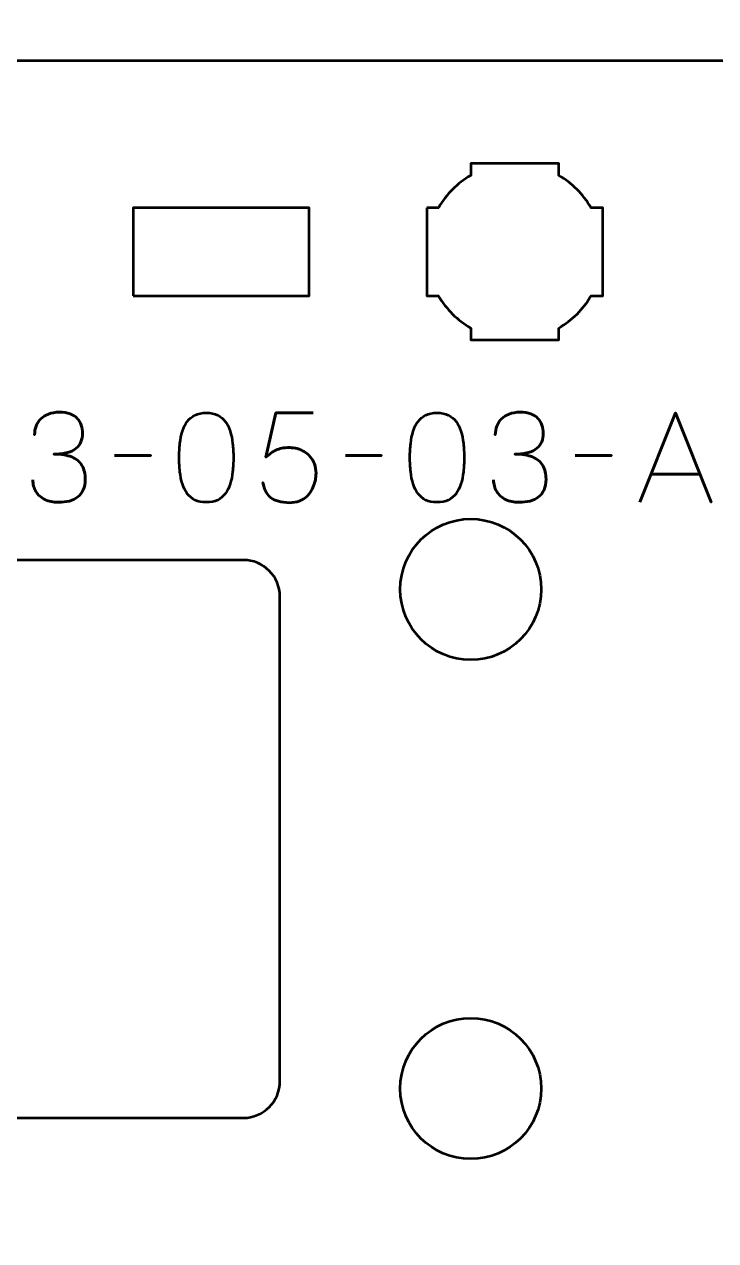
# Model space of a CAD drawing. Header units: centimetres. Extents: x -21 to 0, y -29.7 to 0.
# Drawn here: x -7.371 to -5.015, y -27.018 to -22.875 of the extents above; entities that cross this region are included whole.
import ezdxf

# ---------------------------------------------------------------- set-up
doc = ezdxf.new("R2010")
doc.units = ezdxf.units.CM
doc.header["$MEASUREMENT"] = 0
doc.layers.add('Layer 1', color=7, linetype='Continuous')

msp = doc.modelspace()

# ---------------------------------------------------------------- linework, layer by layer
at = {"layer": 'Layer 1', "lineweight": 53}
msp.add_lwpolyline([(-7, -23.79998), (-6.4, -23.79998), (-6.4, -23.49998), (-7, -23.49998), (-7, -23.79998)], close=True, dxfattribs=at)
for centre in [(-5.85004, -24.79998), (-5.85004, -26.49998)]:
    msp.add_ellipse(centre, major_axis=(0, 0.24), ratio=1, dxfattribs=at)
at = {"layer": 'Layer 1', "color": 1, "lineweight": 53}
msp.add_open_spline([(-21.00003, -29.19995), (-21.00003, -29.19995), (-21.00003, -4.69992), (-21.00003, -4.69992), (-21.00003, -4.69992), (-21.00003, -4.61709), (-20.93286, -4.54992), (-20.85003, -4.54992), (-20.85003, -4.54992), (-20.7672, -4.54992), (-20.70003, -4.48275), (-20.70003, -4.39992), (-20.70003, -4.39992), (-20.70003, -4.31709), (-20.7672, -4.24992), (-20.85003, -4.24992), (-20.85003, -4.24992), (-20.93286, -4.24992), (-21.00003, -4.18275), (-21.00003, -4.09992), (-21.00003, -4.09992), (-21.00003, -4.01709), (-20.93286, -3.94992), (-20.85003, -3.94992), (-20.85003, -3.94992), (-20.7672, -3.94992), (-20.70003, -3.88275), (-20.70003, -3.79992), (-20.70003, -3.79992), (-20.70003, -3.71709), (-20.7672, -3.64992), (-20.85003, -3.64992), (-20.85003, -3.64992), (-20.93286, -3.64992), (-21.00003, -3.58275), (-21.00003, -3.49992), (-21.00003, -3.49992), (-21.00003, -3.41709), (-20.93286, -3.34992), (-20.85003, -3.34992), (-20.85003, -3.34992), (-20.7672, -3.34992), (-20.70003, -3.28275), (-20.70003, -3.19992), (-20.70003, -3.19992), (-20.70003, -3.11709), (-20.7672, -3.04992), (-20.85003, -3.04992), (-20.85003, -3.04992), (-20.93286, -3.04992), (-21.00003, -2.98275), (-21.00003, -2.89992), (-21.00003, -2.89992), (-21.00003, -2.81709), (-20.93286, -2.74992), (-20.85003, -2.74992), (-20.85003, -2.74992), (-20.7672, -2.74992), (-20.70003, -2.68275), (-20.70003, -2.59992), (-20.70003, -2.59992), (-20.70003, -2.51709), (-20.7672, -2.44992), (-20.85003, -2.44992), (-20.85003, -2.44992), (-20.93286, -2.44992), (-21.00003, -2.38275), (-21.00003, -2.29992), (-21.00003, -2.29992), (-21.00003, -2.21709), (-20.93286, -2.14992), (-20.85003, -2.14992), (-20.85003, -2.14992), (-20.7672, -2.14992), (-20.70003, -2.08275), (-20.70003, -1.99992), (-20.70003, -1.99992), (-20.70003, -1.91709), (-20.7672, -1.84992), (-20.85003, -1.84992), (-20.85003, -1.84992), (-20.93286, -1.84992), (-21.00003, -1.78275), (-21.00003, -1.69992), (-21.00003, -1.69992), (-21.00003, -1.61709), (-20.93286, -1.54992), (-20.85003, -1.54992), (-20.85003, -1.54992), (-20.7672, -1.54992), (-20.70003, -1.48275), (-20.70003, -1.39992), (-20.70003, -1.39992), (-20.70003, -1.31709), (-20.7672, -1.24992), (-20.85003, -1.24992), (-20.85003, -1.24992), (-20.93286, -1.24992), (-21.00003, -1.18275), (-21.00003, -1.09992), (-21.00003, -1.09992), (-21.00003, -1.09992), (-21.00003, -0.49992), (-21.00003, -0.49992), (-21.00003, -0.49992), (-21.00003, -0.22295), (-20.77694, 0.00004), (-20.49994, 0.00004), (-20.49994, 0.00004), (-20.49994, 0.00004), (-0.50008, 0.00004), (-0.50008, 0.00004), (-0.50008, 0.00004), (-0.22294, 0.00004), (0.00002, -0.22295), (0.00002, -0.49992), (0.00002, -0.49992), (0.00002, -0.49992), (0.00002, -29.19995), (0.00002, -29.19995), (0.00002, -29.19995), (0.00002, -29.47695), (-0.22294, -29.70004), (-0.50008, -29.70004), (-0.50008, -29.70004), (-0.50008, -29.70004), (-20.49994, -29.70004), (-20.49994, -29.70004), (-20.49994, -29.70004), (-20.77694, -29.70004), (-21.00003, -29.47695), (-21.00003, -29.19995)], degree=3, knots=[0, 0, 0, 0, 0.030303, 0.030303, 0.030303, 0.030303, 0.0606061, 0.0606061, 0.0606061, 0.0606061, 0.0909091, 0.0909091, 0.0909091, 0.0909091, 0.1212121, 0.1212121, 0.1212121, 0.1212121, 0.1515152, 0.1515152, 0.1515152, 0.1515152, 0.1818182, 0.1818182, 0.1818182, 0.1818182, 0.2121212, 0.2121212, 0.2121212, 0.2121212, 0.2424242, 0.2424242, 0.2424242, 0.2424242, 0.2727273, 0.2727273, 0.2727273, 0.2727273, 0.3030303, 0.3030303, 0.3030303, 0.3030303, 0.3333333, 0.3333333, 0.3333333, 0.3333333, 0.3636364, 0.3636364, 0.3636364, 0.3636364, 0.3939394, 0.3939394, 0.3939394, 0.3939394, 0.4242424, 0.4242424, 0.4242424, 0.4242424, 0.4545455, 0.4545455, 0.4545455, 0.4545455, 0.4848485, 0.4848485, 0.4848485, 0.4848485, 0.5151515, 0.5151515, 0.5151515, 0.5151515, 0.5454545, 0.5454545, 0.5454545, 0.5454545, 0.5757576, 0.5757576, 0.5757576, 0.5757576, 0.6060606, 0.6060606, 0.6060606, 0.6060606, 0.6363636, 0.6363636, 0.6363636, 0.6363636, 0.6666667, 0.6666667, 0.6666667, 0.6666667, 0.6969697, 0.6969697, 0.6969697, 0.6969697, 0.7272727, 0.7272727, 0.7272727, 0.7272727, 0.7575758, 0.7575758, 0.7575758, 0.7575758, 0.7878788, 0.7878788, 0.7878788, 0.7878788, 0.8181818, 0.8181818, 0.8181818, 0.8181818, 0.8484848, 0.8484848, 0.8484848, 0.8484848, 0.8787879, 0.8787879, 0.8787879, 0.8787879, 0.9090909, 0.9090909, 0.9090909, 0.9090909, 0.9393939, 0.9393939, 0.9393939, 0.9393939, 0.969697, 0.969697, 0.969697, 0.969697, 1, 1, 1, 1], dxfattribs=at)
at = {"layer": 'Layer 1', "color": 3, "lineweight": 53}
msp.add_open_spline([(-10.35, -27.79998), (-10.35, -27.79998), (-10.35, -23.49998), (-10.35, -23.49998), (-10.35, -23.49998), (-10.35, -23.22389), (-10.12609, -22.99998), (-9.85, -22.99998), (-9.85, -22.99998), (-9.85, -22.99998), (-1.55, -22.99998), (-1.55, -22.99998), (-1.55, -22.99998), (-1.27391, -22.99998), (-1.05, -23.22389), (-1.05, -23.49998), (-1.05, -23.49998), (-1.05, -23.49998), (-1.05, -27.79998), (-1.05, -27.79998), (-1.05, -27.79998), (-1.05, -28.07607), (-1.27391, -28.29998), (-1.55, -28.29998), (-1.55, -28.29998), (-1.55, -28.29998), (-9.85, -28.29998), (-9.85, -28.29998), (-9.85, -28.29998), (-10.12609, -28.29998), (-10.35, -28.07607), (-10.35, -27.79998)], degree=3, knots=[0, 0, 0, 0, 0.125, 0.125, 0.125, 0.125, 0.25, 0.25, 0.25, 0.25, 0.375, 0.375, 0.375, 0.375, 0.5, 0.5, 0.5, 0.5, 0.625, 0.625, 0.625, 0.625, 0.75, 0.75, 0.75, 0.75, 0.875, 0.875, 0.875, 0.875, 1, 1, 1, 1], dxfattribs=at)
at = {"layer": 'Layer 1', "lineweight": 53}
for points, knots in [([(-6, -23.49998), (-6, -23.49998), (-5.95985, -23.49998), (-5.95985, -23.49998), (-5.95985, -23.49998), (-5.9335, -23.45445), (-5.89553, -23.41648), (-5.85, -23.39013), (-5.85, -23.39013), (-5.85, -23.39013), (-5.85, -23.34998), (-5.85, -23.34998), (-5.85, -23.34998), (-5.85, -23.34998), (-5.7, -23.34998), (-5.7, -23.34998), (-5.7, -23.34998), (-5.7, -23.34998), (-5.55, -23.34998), (-5.55, -23.34998), (-5.55, -23.34998), (-5.55, -23.34998), (-5.55, -23.39013), (-5.55, -23.39013), (-5.55, -23.39013), (-5.50447, -23.41648), (-5.4665, -23.45445), (-5.44015, -23.49998), (-5.44015, -23.49998), (-5.44015, -23.49998), (-5.4, -23.49998), (-5.4, -23.49998), (-5.4, -23.49998), (-5.4, -23.49998), (-5.4, -23.64998), (-5.4, -23.64998), (-5.4, -23.64998), (-5.4, -23.64998), (-5.4, -23.79998), (-5.4, -23.79998), (-5.4, -23.79998), (-5.4, -23.79998), (-5.44015, -23.79998), (-5.44015, -23.79998), (-5.44015, -23.79998), (-5.4665, -23.84551), (-5.50447, -23.88348), (-5.55, -23.90983), (-5.55, -23.90983), (-5.55, -23.90983), (-5.55, -23.94998), (-5.55, -23.94998), (-5.55, -23.94998), (-5.55, -23.94998), (-5.7, -23.94998), (-5.7, -23.94998), (-5.7, -23.94998), (-5.7, -23.94998), (-5.85, -23.94998), (-5.85, -23.94998), (-5.85, -23.94998), (-5.85, -23.94998), (-5.85, -23.90983), (-5.85, -23.90983), (-5.85, -23.90983), (-5.89553, -23.88348), (-5.9335, -23.84551), (-5.95985, -23.79998), (-5.95985, -23.79998), (-5.95985, -23.79998), (-6, -23.79998), (-6, -23.79998), (-6, -23.79998), (-6, -23.79998), (-6, -23.64998), (-6, -23.64998), (-6, -23.64998), (-6, -23.64998), (-6, -23.49998), (-6, -23.49998)], [0, 0, 0, 0, 0.05, 0.05, 0.05, 0.05, 0.1, 0.1, 0.1, 0.1, 0.15, 0.15, 0.15, 0.15, 0.2, 0.2, 0.2, 0.2, 0.25, 0.25, 0.25, 0.25, 0.3, 0.3, 0.3, 0.3, 0.35, 0.35, 0.35, 0.35, 0.4, 0.4, 0.4, 0.4, 0.45, 0.45, 0.45, 0.45, 0.5, 0.5, 0.5, 0.5, 0.55, 0.55, 0.55, 0.55, 0.6, 0.6, 0.6, 0.6, 0.65, 0.65, 0.65, 0.65, 0.7, 0.7, 0.7, 0.7, 0.75, 0.75, 0.75, 0.75, 0.8, 0.8, 0.8, 0.8, 0.85, 0.85, 0.85, 0.85, 0.9, 0.9, 0.9, 0.9, 0.95, 0.95, 0.95, 0.95, 1, 1, 1, 1]), ([(-9, -26.47498), (-9, -26.47498), (-9, -24.82498), (-9, -24.82498), (-9, -24.82498), (-9, -24.75596), (-8.94402, -24.69998), (-8.875, -24.69998), (-8.875, -24.69998), (-8.875, -24.69998), (-6.625, -24.69998), (-6.625, -24.69998), (-6.625, -24.69998), (-6.55598, -24.69998), (-6.5, -24.75596), (-6.5, -24.82498), (-6.5, -24.82498), (-6.5, -24.82498), (-6.5, -26.47498), (-6.5, -26.47498), (-6.5, -26.47498), (-6.5, -26.544), (-6.55598, -26.59998), (-6.625, -26.59998), (-6.625, -26.59998), (-6.625, -26.59998), (-8.875, -26.59998), (-8.875, -26.59998), (-8.875, -26.59998), (-8.94402, -26.59998), (-9, -26.544), (-9, -26.47498)], [0, 0, 0, 0, 0.125, 0.125, 0.125, 0.125, 0.25, 0.25, 0.25, 0.25, 0.375, 0.375, 0.375, 0.375, 0.5, 0.5, 0.5, 0.5, 0.625, 0.625, 0.625, 0.625, 0.75, 0.75, 0.75, 0.75, 0.875, 0.875, 0.875, 0.875, 1, 1, 1, 1])]:
    msp.add_open_spline(points, degree=3, knots=knots, dxfattribs=at)
at = {"layer": 'Layer 1', "color": 5, "lineweight": 53}
for points, knots in [([(-7.34193, -24.42682), (-7.34186, -24.44206), (-7.33833, -24.45532), (-7.33135, -24.46682), (-7.33135, -24.46682), (-7.32436, -24.47825), (-7.31441, -24.48721), (-7.30143, -24.49363), (-7.30143, -24.49363), (-7.28845, -24.50005), (-7.27286, -24.5033), (-7.25472, -24.50344), (-7.25472, -24.50344), (-7.24111, -24.50344), (-7.22876, -24.50203), (-7.21754, -24.49907), (-7.21754, -24.49907), (-7.20639, -24.4961), (-7.1968, -24.49152), (-7.18868, -24.48524), (-7.18868, -24.48524), (-7.18057, -24.47896), (-7.17436, -24.47084), (-7.16992, -24.46097), (-7.16992, -24.46097), (-7.16554, -24.45102), (-7.16336, -24.43909), (-7.16329, -24.42512), (-7.16329, -24.42512), (-7.16321, -24.4065), (-7.16702, -24.39076), (-7.17457, -24.37799), (-7.17457, -24.37799), (-7.18212, -24.36522), (-7.19384, -24.35563), (-7.20957, -24.34907), (-7.20957, -24.34907), (-7.2253, -24.3425), (-7.24548, -24.33919), (-7.26996, -24.33919), (-7.26996, -24.33919), (-7.25169, -24.33926), (-7.23638, -24.33757), (-7.22389, -24.33411), (-7.22389, -24.33411), (-7.21147, -24.33065), (-7.20153, -24.32578), (-7.19405, -24.31943), (-7.19405, -24.31943), (-7.18657, -24.31315), (-7.18114, -24.30567), (-7.17789, -24.29707), (-7.17789, -24.29707), (-7.17457, -24.28853), (-7.17295, -24.27915), (-7.17302, -24.26892), (-7.17302, -24.26892), (-7.17295, -24.25868), (-7.17436, -24.24923), (-7.17718, -24.24048), (-7.17718, -24.24048), (-7.17994, -24.23173), (-7.18445, -24.22404), (-7.19059, -24.21748), (-7.19059, -24.21748), (-7.19673, -24.21092), (-7.20484, -24.20577), (-7.21479, -24.2021), (-7.21479, -24.2021), (-7.22481, -24.19843), (-7.23702, -24.1966), (-7.25134, -24.19653), (-7.25134, -24.19653), (-7.26559, -24.1966), (-7.27808, -24.19871), (-7.28866, -24.20281), (-7.28866, -24.20281), (-7.29932, -24.2069), (-7.30806, -24.21247), (-7.31512, -24.2196), (-7.31512, -24.2196), (-7.3221, -24.22672), (-7.32733, -24.23484), (-7.33078, -24.24401), (-7.33078, -24.24401), (-7.33431, -24.25318), (-7.336, -24.26292), (-7.336, -24.27315), (-7.336, -24.27315), (-7.336, -24.26292), (-7.33431, -24.25318), (-7.33078, -24.24401), (-7.33078, -24.24401), (-7.32733, -24.23484), (-7.3221, -24.22672), (-7.31512, -24.2196), (-7.31512, -24.2196), (-7.30806, -24.21247), (-7.29932, -24.2069), (-7.28866, -24.20281), (-7.28866, -24.20281), (-7.27808, -24.19871), (-7.26559, -24.1966), (-7.25134, -24.19653), (-7.25134, -24.19653), (-7.23702, -24.1966), (-7.22481, -24.19843), (-7.21479, -24.2021), (-7.21479, -24.2021), (-7.20484, -24.20577), (-7.19673, -24.21092), (-7.19059, -24.21748), (-7.19059, -24.21748), (-7.18445, -24.22404), (-7.17994, -24.23173), (-7.17718, -24.24048), (-7.17718, -24.24048), (-7.17436, -24.24923), (-7.17295, -24.25868), (-7.17302, -24.26892), (-7.17302, -24.26892), (-7.17295, -24.27915), (-7.17457, -24.28853), (-7.17789, -24.29707), (-7.17789, -24.29707), (-7.18114, -24.30567), (-7.18657, -24.31315), (-7.19405, -24.31943), (-7.19405, -24.31943), (-7.20153, -24.32578), (-7.21147, -24.33065), (-7.22389, -24.33411), (-7.22389, -24.33411), (-7.23638, -24.33757), (-7.25169, -24.33926), (-7.26996, -24.33919), (-7.26996, -24.33919), (-7.24548, -24.33919), (-7.2253, -24.3425), (-7.20957, -24.34907), (-7.20957, -24.34907), (-7.19384, -24.35563), (-7.18212, -24.36522), (-7.17457, -24.37799), (-7.17457, -24.37799), (-7.16702, -24.39076), (-7.16321, -24.4065), (-7.16329, -24.42512), (-7.16329, -24.42512), (-7.16336, -24.43909), (-7.16554, -24.45102), (-7.16992, -24.46097), (-7.16992, -24.46097), (-7.17436, -24.47084), (-7.18057, -24.47896), (-7.18868, -24.48524), (-7.18868, -24.48524), (-7.1968, -24.49152), (-7.20639, -24.4961), (-7.21754, -24.49907), (-7.21754, -24.49907), (-7.22876, -24.50203), (-7.24111, -24.50344), (-7.25472, -24.50344), (-7.25472, -24.50344), (-7.27286, -24.5033), (-7.28845, -24.50005), (-7.30143, -24.49363), (-7.30143, -24.49363), (-7.31441, -24.48721), (-7.32436, -24.47825), (-7.33135, -24.46682), (-7.33135, -24.46682), (-7.33833, -24.45532), (-7.34186, -24.44206), (-7.34193, -24.42682)], [0, 0, 0, 0, 0.0227273, 0.0227273, 0.0227273, 0.0227273, 0.0454545, 0.0454545, 0.0454545, 0.0454545, 0.0681818, 0.0681818, 0.0681818, 0.0681818, 0.0909091, 0.0909091, 0.0909091, 0.0909091, 0.1136364, 0.1136364, 0.1136364, 0.1136364, 0.1363636, 0.1363636, 0.1363636, 0.1363636, 0.1590909, 0.1590909, 0.1590909, 0.1590909, 0.1818182, 0.1818182, 0.1818182, 0.1818182, 0.2045455, 0.2045455, 0.2045455, 0.2045455, 0.2272727, 0.2272727, 0.2272727, 0.2272727, 0.25, 0.25, 0.25, 0.25, 0.2727273, 0.2727273, 0.2727273, 0.2727273, 0.2954545, 0.2954545, 0.2954545, 0.2954545, 0.3181818, 0.3181818, 0.3181818, 0.3181818, 0.3409091, 0.3409091, 0.3409091, 0.3409091, 0.3636364, 0.3636364, 0.3636364, 0.3636364, 0.3863636, 0.3863636, 0.3863636, 0.3863636, 0.4090909, 0.4090909, 0.4090909, 0.4090909, 0.4318182, 0.4318182, 0.4318182, 0.4318182, 0.4545455, 0.4545455, 0.4545455, 0.4545455, 0.4772727, 0.4772727, 0.4772727, 0.4772727, 0.5, 0.5, 0.5, 0.5, 0.5227273, 0.5227273, 0.5227273, 0.5227273, 0.5454545, 0.5454545, 0.5454545, 0.5454545, 0.5681818, 0.5681818, 0.5681818, 0.5681818, 0.5909091, 0.5909091, 0.5909091, 0.5909091, 0.6136364, 0.6136364, 0.6136364, 0.6136364, 0.6363636, 0.6363636, 0.6363636, 0.6363636, 0.6590909, 0.6590909, 0.6590909, 0.6590909, 0.6818182, 0.6818182, 0.6818182, 0.6818182, 0.7045455, 0.7045455, 0.7045455, 0.7045455, 0.7272727, 0.7272727, 0.7272727, 0.7272727, 0.75, 0.75, 0.75, 0.75, 0.7727273, 0.7727273, 0.7727273, 0.7727273, 0.7954545, 0.7954545, 0.7954545, 0.7954545, 0.8181818, 0.8181818, 0.8181818, 0.8181818, 0.8409091, 0.8409091, 0.8409091, 0.8409091, 0.8636364, 0.8636364, 0.8636364, 0.8636364, 0.8863636, 0.8863636, 0.8863636, 0.8863636, 0.9090909, 0.9090909, 0.9090909, 0.9090909, 0.9318182, 0.9318182, 0.9318182, 0.9318182, 0.9545455, 0.9545455, 0.9545455, 0.9545455, 0.9772727, 0.9772727, 0.9772727, 0.9772727, 1, 1, 1, 1]), ([(-6.75096, -24.50344), (-6.73615, -24.50337), (-6.72338, -24.50076), (-6.71272, -24.49568), (-6.71272, -24.49568), (-6.70214, -24.4906), (-6.69332, -24.48333), (-6.68627, -24.47409), (-6.68627, -24.47409), (-6.67928, -24.46478), (-6.67378, -24.45377), (-6.66969, -24.44107), (-6.66969, -24.44107), (-6.66566, -24.42837), (-6.66277, -24.41447), (-6.66115, -24.39923), (-6.66115, -24.39923), (-6.65945, -24.38399), (-6.65861, -24.36797), (-6.65868, -24.35104), (-6.65868, -24.35104), (-6.65861, -24.33418), (-6.65945, -24.31816), (-6.66115, -24.30299), (-6.66115, -24.30299), (-6.66277, -24.28782), (-6.66566, -24.27385), (-6.66969, -24.26115), (-6.66969, -24.26115), (-6.67378, -24.24852), (-6.67928, -24.23752), (-6.68627, -24.22813), (-6.68627, -24.22813), (-6.69332, -24.21882), (-6.70214, -24.21155), (-6.71272, -24.20647), (-6.71272, -24.20647), (-6.72338, -24.20132), (-6.73615, -24.19871), (-6.75096, -24.19864), (-6.75096, -24.19864), (-6.76578, -24.19871), (-6.77855, -24.20132), (-6.78921, -24.20647), (-6.78921, -24.20647), (-6.79979, -24.21155), (-6.80861, -24.21882), (-6.81566, -24.22813), (-6.81566, -24.22813), (-6.82265, -24.23752), (-6.82815, -24.24852), (-6.83224, -24.26115), (-6.83224, -24.26115), (-6.83627, -24.27385), (-6.83916, -24.28782), (-6.84078, -24.30299), (-6.84078, -24.30299), (-6.84247, -24.31816), (-6.84332, -24.33418), (-6.84325, -24.35104), (-6.84325, -24.35104), (-6.84332, -24.36797), (-6.84247, -24.38399), (-6.84078, -24.39923), (-6.84078, -24.39923), (-6.83916, -24.41447), (-6.83627, -24.42837), (-6.83224, -24.44107), (-6.83224, -24.44107), (-6.82815, -24.45377), (-6.82265, -24.46478), (-6.81566, -24.47409), (-6.81566, -24.47409), (-6.80861, -24.48333), (-6.79979, -24.4906), (-6.78921, -24.49568), (-6.78921, -24.49568), (-6.77855, -24.50076), (-6.76578, -24.50337), (-6.75096, -24.50344)], [0, 0, 0, 0, 0.05, 0.05, 0.05, 0.05, 0.1, 0.1, 0.1, 0.1, 0.15, 0.15, 0.15, 0.15, 0.2, 0.2, 0.2, 0.2, 0.25, 0.25, 0.25, 0.25, 0.3, 0.3, 0.3, 0.3, 0.35, 0.35, 0.35, 0.35, 0.4, 0.4, 0.4, 0.4, 0.45, 0.45, 0.45, 0.45, 0.5, 0.5, 0.5, 0.5, 0.55, 0.55, 0.55, 0.55, 0.6, 0.6, 0.6, 0.6, 0.65, 0.65, 0.65, 0.65, 0.7, 0.7, 0.7, 0.7, 0.75, 0.75, 0.75, 0.75, 0.8, 0.8, 0.8, 0.8, 0.85, 0.85, 0.85, 0.85, 0.9, 0.9, 0.9, 0.9, 0.95, 0.95, 0.95, 0.95, 1, 1, 1, 1]), ([(-6.75096, -24.50344), (-6.73615, -24.50337), (-6.72338, -24.50076), (-6.71272, -24.49568), (-6.71272, -24.49568), (-6.70214, -24.4906), (-6.69332, -24.48333), (-6.68627, -24.47409), (-6.68627, -24.47409), (-6.67928, -24.46478), (-6.67378, -24.45377), (-6.66969, -24.44107), (-6.66969, -24.44107), (-6.66566, -24.42837), (-6.66277, -24.41447), (-6.66115, -24.39923), (-6.66115, -24.39923), (-6.65945, -24.38399), (-6.65861, -24.36797), (-6.65868, -24.35104), (-6.65868, -24.35104), (-6.65861, -24.33418), (-6.65945, -24.31816), (-6.66115, -24.30299), (-6.66115, -24.30299), (-6.66277, -24.28782), (-6.66566, -24.27385), (-6.66969, -24.26115), (-6.66969, -24.26115), (-6.67378, -24.24852), (-6.67928, -24.23752), (-6.68627, -24.22813), (-6.68627, -24.22813), (-6.69332, -24.21882), (-6.70214, -24.21155), (-6.71272, -24.20647), (-6.71272, -24.20647), (-6.72338, -24.20132), (-6.73615, -24.19871), (-6.75096, -24.19864), (-6.75096, -24.19864), (-6.76578, -24.19871), (-6.77855, -24.20132), (-6.78921, -24.20647), (-6.78921, -24.20647), (-6.79979, -24.21155), (-6.80861, -24.21882), (-6.81566, -24.22813), (-6.81566, -24.22813), (-6.82265, -24.23752), (-6.82815, -24.24852), (-6.83224, -24.26115), (-6.83224, -24.26115), (-6.83627, -24.27385), (-6.83916, -24.28782), (-6.84078, -24.30299), (-6.84078, -24.30299), (-6.84247, -24.31816), (-6.84332, -24.33418), (-6.84325, -24.35104), (-6.84325, -24.35104), (-6.84332, -24.36797), (-6.84247, -24.38399), (-6.84078, -24.39923), (-6.84078, -24.39923), (-6.83916, -24.41447), (-6.83627, -24.42837), (-6.83224, -24.44107), (-6.83224, -24.44107), (-6.82815, -24.45377), (-6.82265, -24.46478), (-6.81566, -24.47409), (-6.81566, -24.47409), (-6.80861, -24.48333), (-6.79979, -24.4906), (-6.78921, -24.49568), (-6.78921, -24.49568), (-6.77855, -24.50076), (-6.76578, -24.50337), (-6.75096, -24.50344)], [0, 0, 0, 0, 0.05, 0.05, 0.05, 0.05, 0.1, 0.1, 0.1, 0.1, 0.15, 0.15, 0.15, 0.15, 0.2, 0.2, 0.2, 0.2, 0.25, 0.25, 0.25, 0.25, 0.3, 0.3, 0.3, 0.3, 0.35, 0.35, 0.35, 0.35, 0.4, 0.4, 0.4, 0.4, 0.45, 0.45, 0.45, 0.45, 0.5, 0.5, 0.5, 0.5, 0.55, 0.55, 0.55, 0.55, 0.6, 0.6, 0.6, 0.6, 0.65, 0.65, 0.65, 0.65, 0.7, 0.7, 0.7, 0.7, 0.75, 0.75, 0.75, 0.75, 0.8, 0.8, 0.8, 0.8, 0.85, 0.85, 0.85, 0.85, 0.9, 0.9, 0.9, 0.9, 0.95, 0.95, 0.95, 0.95, 1, 1, 1, 1]), ([(-6.3869, -24.19822), (-6.3869, -24.19822), (-6.5139, -24.19822), (-6.5139, -24.19822), (-6.5139, -24.19822), (-6.5139, -24.19822), (-6.54777, -24.34977), (-6.54777, -24.34977), (-6.54777, -24.34977), (-6.54184, -24.34469), (-6.5362, -24.34011), (-6.53076, -24.33608), (-6.53076, -24.33608), (-6.5254, -24.33206), (-6.51976, -24.32868), (-6.51376, -24.32585), (-6.51376, -24.32585), (-6.50783, -24.32303), (-6.50106, -24.32091), (-6.49344, -24.31943), (-6.49344, -24.31943), (-6.48589, -24.31795), (-6.47686, -24.31717), (-6.46649, -24.31717), (-6.46649, -24.31717), (-6.45802, -24.31717), (-6.44955, -24.3183), (-6.44109, -24.32063), (-6.44109, -24.32063), (-6.43262, -24.32289), (-6.42458, -24.32635), (-6.41696, -24.33093), (-6.41696, -24.33093), (-6.40927, -24.33559), (-6.40249, -24.34138), (-6.39657, -24.34836), (-6.39657, -24.34836), (-6.39057, -24.35535), (-6.38584, -24.36353), (-6.38246, -24.37291), (-6.38246, -24.37291), (-6.379, -24.3823), (-6.37724, -24.39295), (-6.37717, -24.4048), (-6.37717, -24.4048), (-6.37709, -24.40918), (-6.37759, -24.41468), (-6.37858, -24.42117), (-6.37858, -24.42117), (-6.37949, -24.42766), (-6.38119, -24.43472), (-6.38359, -24.4422), (-6.38359, -24.4422), (-6.38598, -24.44968), (-6.38937, -24.45709), (-6.39367, -24.46442), (-6.39367, -24.46442), (-6.39798, -24.47176), (-6.40348, -24.47846), (-6.41011, -24.48453), (-6.41011, -24.48453), (-6.41675, -24.4906), (-6.42479, -24.49547), (-6.43417, -24.49914), (-6.43417, -24.49914), (-6.44363, -24.50273), (-6.45471, -24.50464), (-6.46733, -24.50471), (-6.46733, -24.50471), (-6.48243, -24.50464), (-6.49513, -24.50302), (-6.50543, -24.49998), (-6.50543, -24.49998), (-6.51574, -24.49688), (-6.52413, -24.49286), (-6.53062, -24.48778), (-6.53062, -24.48778), (-6.53718, -24.4827), (-6.54226, -24.47712), (-6.54593, -24.47106), (-6.54593, -24.47106), (-6.5496, -24.46499), (-6.55235, -24.45892), (-6.55419, -24.45285), (-6.55419, -24.45285), (-6.55602, -24.44678), (-6.55743, -24.44121), (-6.55835, -24.43613), (-6.55835, -24.43613), (-6.55743, -24.44121), (-6.55602, -24.44678), (-6.55419, -24.45285), (-6.55419, -24.45285), (-6.55235, -24.45892), (-6.5496, -24.46499), (-6.54593, -24.47106), (-6.54593, -24.47106), (-6.54226, -24.47712), (-6.53718, -24.4827), (-6.53062, -24.48778), (-6.53062, -24.48778), (-6.52413, -24.49286), (-6.51574, -24.49688), (-6.50543, -24.49998), (-6.50543, -24.49998), (-6.49513, -24.50302), (-6.48243, -24.50464), (-6.46733, -24.50471), (-6.46733, -24.50471), (-6.45471, -24.50464), (-6.44363, -24.50273), (-6.43417, -24.49914), (-6.43417, -24.49914), (-6.42479, -24.49547), (-6.41675, -24.4906), (-6.41011, -24.48453), (-6.41011, -24.48453), (-6.40348, -24.47846), (-6.39798, -24.47176), (-6.39367, -24.46442), (-6.39367, -24.46442), (-6.38937, -24.45709), (-6.38598, -24.44968), (-6.38359, -24.4422), (-6.38359, -24.4422), (-6.38119, -24.43472), (-6.37949, -24.42766), (-6.37858, -24.42117), (-6.37858, -24.42117), (-6.37759, -24.41468), (-6.37709, -24.40918), (-6.37717, -24.4048), (-6.37717, -24.4048), (-6.37724, -24.39295), (-6.379, -24.3823), (-6.38246, -24.37291), (-6.38246, -24.37291), (-6.38584, -24.36353), (-6.39057, -24.35535), (-6.39657, -24.34836), (-6.39657, -24.34836), (-6.40249, -24.34138), (-6.40927, -24.33559), (-6.41696, -24.33093), (-6.41696, -24.33093), (-6.42458, -24.32635), (-6.43262, -24.32289), (-6.44109, -24.32063), (-6.44109, -24.32063), (-6.44955, -24.3183), (-6.45802, -24.31717), (-6.46649, -24.31717), (-6.46649, -24.31717), (-6.47686, -24.31717), (-6.48589, -24.31795), (-6.49344, -24.31943), (-6.49344, -24.31943), (-6.50106, -24.32091), (-6.50783, -24.32303), (-6.51376, -24.32585), (-6.51376, -24.32585), (-6.51976, -24.32868), (-6.5254, -24.33206), (-6.53076, -24.33608), (-6.53076, -24.33608), (-6.5362, -24.34011), (-6.54184, -24.34469), (-6.54777, -24.34977), (-6.54777, -24.34977), (-6.54777, -24.34977), (-6.5139, -24.19822), (-6.5139, -24.19822), (-6.5139, -24.19822), (-6.5139, -24.19822), (-6.3869, -24.19822), (-6.3869, -24.19822)], [0, 0, 0, 0, 0.0227273, 0.0227273, 0.0227273, 0.0227273, 0.0454545, 0.0454545, 0.0454545, 0.0454545, 0.0681818, 0.0681818, 0.0681818, 0.0681818, 0.0909091, 0.0909091, 0.0909091, 0.0909091, 0.1136364, 0.1136364, 0.1136364, 0.1136364, 0.1363636, 0.1363636, 0.1363636, 0.1363636, 0.1590909, 0.1590909, 0.1590909, 0.1590909, 0.1818182, 0.1818182, 0.1818182, 0.1818182, 0.2045455, 0.2045455, 0.2045455, 0.2045455, 0.2272727, 0.2272727, 0.2272727, 0.2272727, 0.25, 0.25, 0.25, 0.25, 0.2727273, 0.2727273, 0.2727273, 0.2727273, 0.2954545, 0.2954545, 0.2954545, 0.2954545, 0.3181818, 0.3181818, 0.3181818, 0.3181818, 0.3409091, 0.3409091, 0.3409091, 0.3409091, 0.3636364, 0.3636364, 0.3636364, 0.3636364, 0.3863636, 0.3863636, 0.3863636, 0.3863636, 0.4090909, 0.4090909, 0.4090909, 0.4090909, 0.4318182, 0.4318182, 0.4318182, 0.4318182, 0.4545455, 0.4545455, 0.4545455, 0.4545455, 0.4772727, 0.4772727, 0.4772727, 0.4772727, 0.5, 0.5, 0.5, 0.5, 0.5227273, 0.5227273, 0.5227273, 0.5227273, 0.5454545, 0.5454545, 0.5454545, 0.5454545, 0.5681818, 0.5681818, 0.5681818, 0.5681818, 0.5909091, 0.5909091, 0.5909091, 0.5909091, 0.6136364, 0.6136364, 0.6136364, 0.6136364, 0.6363636, 0.6363636, 0.6363636, 0.6363636, 0.6590909, 0.6590909, 0.6590909, 0.6590909, 0.6818182, 0.6818182, 0.6818182, 0.6818182, 0.7045455, 0.7045455, 0.7045455, 0.7045455, 0.7272727, 0.7272727, 0.7272727, 0.7272727, 0.75, 0.75, 0.75, 0.75, 0.7727273, 0.7727273, 0.7727273, 0.7727273, 0.7954545, 0.7954545, 0.7954545, 0.7954545, 0.8181818, 0.8181818, 0.8181818, 0.8181818, 0.8409091, 0.8409091, 0.8409091, 0.8409091, 0.8636364, 0.8636364, 0.8636364, 0.8636364, 0.8863636, 0.8863636, 0.8863636, 0.8863636, 0.9090909, 0.9090909, 0.9090909, 0.9090909, 0.9318182, 0.9318182, 0.9318182, 0.9318182, 0.9545455, 0.9545455, 0.9545455, 0.9545455, 0.9772727, 0.9772727, 0.9772727, 0.9772727, 1, 1, 1, 1]), ([(-5.96484, -24.50344), (-5.95003, -24.50337), (-5.93726, -24.50076), (-5.9266, -24.49568), (-5.9266, -24.49568), (-5.91602, -24.4906), (-5.9072, -24.48333), (-5.90015, -24.47409), (-5.90015, -24.47409), (-5.89316, -24.46478), (-5.88766, -24.45377), (-5.88357, -24.44107), (-5.88357, -24.44107), (-5.87954, -24.42837), (-5.87665, -24.41447), (-5.87503, -24.39923), (-5.87503, -24.39923), (-5.87333, -24.38399), (-5.87249, -24.36797), (-5.87256, -24.35104), (-5.87256, -24.35104), (-5.87249, -24.33418), (-5.87333, -24.31816), (-5.87503, -24.30299), (-5.87503, -24.30299), (-5.87665, -24.28782), (-5.87954, -24.27385), (-5.88357, -24.26115), (-5.88357, -24.26115), (-5.88766, -24.24852), (-5.89316, -24.23752), (-5.90015, -24.22813), (-5.90015, -24.22813), (-5.9072, -24.21882), (-5.91602, -24.21155), (-5.9266, -24.20647), (-5.9266, -24.20647), (-5.93726, -24.20132), (-5.95003, -24.19871), (-5.96484, -24.19864), (-5.96484, -24.19864), (-5.97966, -24.19871), (-5.99243, -24.20132), (-6.00309, -24.20647), (-6.00309, -24.20647), (-6.01367, -24.21155), (-6.02249, -24.21882), (-6.02954, -24.22813), (-6.02954, -24.22813), (-6.03653, -24.23752), (-6.04203, -24.24852), (-6.04612, -24.26115), (-6.04612, -24.26115), (-6.05015, -24.27385), (-6.05304, -24.28782), (-6.05466, -24.30299), (-6.05466, -24.30299), (-6.05635, -24.31816), (-6.0572, -24.33418), (-6.05713, -24.35104), (-6.05713, -24.35104), (-6.0572, -24.36797), (-6.05635, -24.38399), (-6.05466, -24.39923), (-6.05466, -24.39923), (-6.05304, -24.41447), (-6.05015, -24.42837), (-6.04612, -24.44107), (-6.04612, -24.44107), (-6.04203, -24.45377), (-6.03653, -24.46478), (-6.02954, -24.47409), (-6.02954, -24.47409), (-6.02249, -24.48333), (-6.01367, -24.4906), (-6.00309, -24.49568), (-6.00309, -24.49568), (-5.99243, -24.50076), (-5.97966, -24.50337), (-5.96484, -24.50344)], [0, 0, 0, 0, 0.05, 0.05, 0.05, 0.05, 0.1, 0.1, 0.1, 0.1, 0.15, 0.15, 0.15, 0.15, 0.2, 0.2, 0.2, 0.2, 0.25, 0.25, 0.25, 0.25, 0.3, 0.3, 0.3, 0.3, 0.35, 0.35, 0.35, 0.35, 0.4, 0.4, 0.4, 0.4, 0.45, 0.45, 0.45, 0.45, 0.5, 0.5, 0.5, 0.5, 0.55, 0.55, 0.55, 0.55, 0.6, 0.6, 0.6, 0.6, 0.65, 0.65, 0.65, 0.65, 0.7, 0.7, 0.7, 0.7, 0.75, 0.75, 0.75, 0.75, 0.8, 0.8, 0.8, 0.8, 0.85, 0.85, 0.85, 0.85, 0.9, 0.9, 0.9, 0.9, 0.95, 0.95, 0.95, 0.95, 1, 1, 1, 1]), ([(-5.96484, -24.50344), (-5.95003, -24.50337), (-5.93726, -24.50076), (-5.9266, -24.49568), (-5.9266, -24.49568), (-5.91602, -24.4906), (-5.9072, -24.48333), (-5.90015, -24.47409), (-5.90015, -24.47409), (-5.89316, -24.46478), (-5.88766, -24.45377), (-5.88357, -24.44107), (-5.88357, -24.44107), (-5.87954, -24.42837), (-5.87665, -24.41447), (-5.87503, -24.39923), (-5.87503, -24.39923), (-5.87333, -24.38399), (-5.87249, -24.36797), (-5.87256, -24.35104), (-5.87256, -24.35104), (-5.87249, -24.33418), (-5.87333, -24.31816), (-5.87503, -24.30299), (-5.87503, -24.30299), (-5.87665, -24.28782), (-5.87954, -24.27385), (-5.88357, -24.26115), (-5.88357, -24.26115), (-5.88766, -24.24852), (-5.89316, -24.23752), (-5.90015, -24.22813), (-5.90015, -24.22813), (-5.9072, -24.21882), (-5.91602, -24.21155), (-5.9266, -24.20647), (-5.9266, -24.20647), (-5.93726, -24.20132), (-5.95003, -24.19871), (-5.96484, -24.19864), (-5.96484, -24.19864), (-5.97966, -24.19871), (-5.99243, -24.20132), (-6.00309, -24.20647), (-6.00309, -24.20647), (-6.01367, -24.21155), (-6.02249, -24.21882), (-6.02954, -24.22813), (-6.02954, -24.22813), (-6.03653, -24.23752), (-6.04203, -24.24852), (-6.04612, -24.26115), (-6.04612, -24.26115), (-6.05015, -24.27385), (-6.05304, -24.28782), (-6.05466, -24.30299), (-6.05466, -24.30299), (-6.05635, -24.31816), (-6.0572, -24.33418), (-6.05713, -24.35104), (-6.05713, -24.35104), (-6.0572, -24.36797), (-6.05635, -24.38399), (-6.05466, -24.39923), (-6.05466, -24.39923), (-6.05304, -24.41447), (-6.05015, -24.42837), (-6.04612, -24.44107), (-6.04612, -24.44107), (-6.04203, -24.45377), (-6.03653, -24.46478), (-6.02954, -24.47409), (-6.02954, -24.47409), (-6.02249, -24.48333), (-6.01367, -24.4906), (-6.00309, -24.49568), (-6.00309, -24.49568), (-5.99243, -24.50076), (-5.97966, -24.50337), (-5.96484, -24.50344)], [0, 0, 0, 0, 0.05, 0.05, 0.05, 0.05, 0.1, 0.1, 0.1, 0.1, 0.15, 0.15, 0.15, 0.15, 0.2, 0.2, 0.2, 0.2, 0.25, 0.25, 0.25, 0.25, 0.3, 0.3, 0.3, 0.3, 0.35, 0.35, 0.35, 0.35, 0.4, 0.4, 0.4, 0.4, 0.45, 0.45, 0.45, 0.45, 0.5, 0.5, 0.5, 0.5, 0.55, 0.55, 0.55, 0.55, 0.6, 0.6, 0.6, 0.6, 0.65, 0.65, 0.65, 0.65, 0.7, 0.7, 0.7, 0.7, 0.75, 0.75, 0.75, 0.75, 0.8, 0.8, 0.8, 0.8, 0.85, 0.85, 0.85, 0.85, 0.9, 0.9, 0.9, 0.9, 0.95, 0.95, 0.95, 0.95, 1, 1, 1, 1]), ([(-5.77223, -24.42682), (-5.77216, -24.44206), (-5.76863, -24.45532), (-5.76165, -24.46682), (-5.76165, -24.46682), (-5.75466, -24.47825), (-5.74471, -24.48721), (-5.73173, -24.49363), (-5.73173, -24.49363), (-5.71875, -24.50005), (-5.70316, -24.5033), (-5.68502, -24.50344), (-5.68502, -24.50344), (-5.67141, -24.50344), (-5.65906, -24.50203), (-5.64784, -24.49907), (-5.64784, -24.49907), (-5.63669, -24.4961), (-5.6271, -24.49152), (-5.61898, -24.48524), (-5.61898, -24.48524), (-5.61087, -24.47896), (-5.60466, -24.47084), (-5.60022, -24.46097), (-5.60022, -24.46097), (-5.59584, -24.45102), (-5.59366, -24.43909), (-5.59359, -24.42512), (-5.59359, -24.42512), (-5.59351, -24.4065), (-5.59732, -24.39076), (-5.60487, -24.37799), (-5.60487, -24.37799), (-5.61242, -24.36522), (-5.62414, -24.35563), (-5.63987, -24.34907), (-5.63987, -24.34907), (-5.6556, -24.3425), (-5.67578, -24.33919), (-5.70026, -24.33919), (-5.70026, -24.33919), (-5.68199, -24.33926), (-5.66668, -24.33757), (-5.65419, -24.33411), (-5.65419, -24.33411), (-5.64177, -24.33065), (-5.63183, -24.32578), (-5.62435, -24.31943), (-5.62435, -24.31943), (-5.61687, -24.31315), (-5.61144, -24.30567), (-5.60819, -24.29707), (-5.60819, -24.29707), (-5.60487, -24.28853), (-5.60325, -24.27915), (-5.60332, -24.26892), (-5.60332, -24.26892), (-5.60325, -24.25868), (-5.60466, -24.24923), (-5.60748, -24.24048), (-5.60748, -24.24048), (-5.61024, -24.23173), (-5.61475, -24.22404), (-5.62089, -24.21748), (-5.62089, -24.21748), (-5.62703, -24.21092), (-5.63514, -24.20577), (-5.64509, -24.2021), (-5.64509, -24.2021), (-5.65511, -24.19843), (-5.66732, -24.1966), (-5.68164, -24.19653), (-5.68164, -24.19653), (-5.69589, -24.1966), (-5.70838, -24.19871), (-5.71896, -24.20281), (-5.71896, -24.20281), (-5.72962, -24.2069), (-5.73836, -24.21247), (-5.74542, -24.2196), (-5.74542, -24.2196), (-5.7524, -24.22672), (-5.75763, -24.23484), (-5.76108, -24.24401), (-5.76108, -24.24401), (-5.76461, -24.25318), (-5.7663, -24.26292), (-5.7663, -24.27315), (-5.7663, -24.27315), (-5.7663, -24.26292), (-5.76461, -24.25318), (-5.76108, -24.24401), (-5.76108, -24.24401), (-5.75763, -24.23484), (-5.7524, -24.22672), (-5.74542, -24.2196), (-5.74542, -24.2196), (-5.73836, -24.21247), (-5.72962, -24.2069), (-5.71896, -24.20281), (-5.71896, -24.20281), (-5.70838, -24.19871), (-5.69589, -24.1966), (-5.68164, -24.19653), (-5.68164, -24.19653), (-5.66732, -24.1966), (-5.65511, -24.19843), (-5.64509, -24.2021), (-5.64509, -24.2021), (-5.63514, -24.20577), (-5.62703, -24.21092), (-5.62089, -24.21748), (-5.62089, -24.21748), (-5.61475, -24.22404), (-5.61024, -24.23173), (-5.60748, -24.24048), (-5.60748, -24.24048), (-5.60466, -24.24923), (-5.60325, -24.25868), (-5.60332, -24.26892), (-5.60332, -24.26892), (-5.60325, -24.27915), (-5.60487, -24.28853), (-5.60819, -24.29707), (-5.60819, -24.29707), (-5.61144, -24.30567), (-5.61687, -24.31315), (-5.62435, -24.31943), (-5.62435, -24.31943), (-5.63183, -24.32578), (-5.64177, -24.33065), (-5.65419, -24.33411), (-5.65419, -24.33411), (-5.66668, -24.33757), (-5.68199, -24.33926), (-5.70026, -24.33919), (-5.70026, -24.33919), (-5.67578, -24.33919), (-5.6556, -24.3425), (-5.63987, -24.34907), (-5.63987, -24.34907), (-5.62414, -24.35563), (-5.61242, -24.36522), (-5.60487, -24.37799), (-5.60487, -24.37799), (-5.59732, -24.39076), (-5.59351, -24.4065), (-5.59359, -24.42512), (-5.59359, -24.42512), (-5.59366, -24.43909), (-5.59584, -24.45102), (-5.60022, -24.46097), (-5.60022, -24.46097), (-5.60466, -24.47084), (-5.61087, -24.47896), (-5.61898, -24.48524), (-5.61898, -24.48524), (-5.6271, -24.49152), (-5.63669, -24.4961), (-5.64784, -24.49907), (-5.64784, -24.49907), (-5.65906, -24.50203), (-5.67141, -24.50344), (-5.68502, -24.50344), (-5.68502, -24.50344), (-5.70316, -24.5033), (-5.71875, -24.50005), (-5.73173, -24.49363), (-5.73173, -24.49363), (-5.74471, -24.48721), (-5.75466, -24.47825), (-5.76165, -24.46682), (-5.76165, -24.46682), (-5.76863, -24.45532), (-5.77216, -24.44206), (-5.77223, -24.42682)], [0, 0, 0, 0, 0.0227273, 0.0227273, 0.0227273, 0.0227273, 0.0454545, 0.0454545, 0.0454545, 0.0454545, 0.0681818, 0.0681818, 0.0681818, 0.0681818, 0.0909091, 0.0909091, 0.0909091, 0.0909091, 0.1136364, 0.1136364, 0.1136364, 0.1136364, 0.1363636, 0.1363636, 0.1363636, 0.1363636, 0.1590909, 0.1590909, 0.1590909, 0.1590909, 0.1818182, 0.1818182, 0.1818182, 0.1818182, 0.2045455, 0.2045455, 0.2045455, 0.2045455, 0.2272727, 0.2272727, 0.2272727, 0.2272727, 0.25, 0.25, 0.25, 0.25, 0.2727273, 0.2727273, 0.2727273, 0.2727273, 0.2954545, 0.2954545, 0.2954545, 0.2954545, 0.3181818, 0.3181818, 0.3181818, 0.3181818, 0.3409091, 0.3409091, 0.3409091, 0.3409091, 0.3636364, 0.3636364, 0.3636364, 0.3636364, 0.3863636, 0.3863636, 0.3863636, 0.3863636, 0.4090909, 0.4090909, 0.4090909, 0.4090909, 0.4318182, 0.4318182, 0.4318182, 0.4318182, 0.4545455, 0.4545455, 0.4545455, 0.4545455, 0.4772727, 0.4772727, 0.4772727, 0.4772727, 0.5, 0.5, 0.5, 0.5, 0.5227273, 0.5227273, 0.5227273, 0.5227273, 0.5454545, 0.5454545, 0.5454545, 0.5454545, 0.5681818, 0.5681818, 0.5681818, 0.5681818, 0.5909091, 0.5909091, 0.5909091, 0.5909091, 0.6136364, 0.6136364, 0.6136364, 0.6136364, 0.6363636, 0.6363636, 0.6363636, 0.6363636, 0.6590909, 0.6590909, 0.6590909, 0.6590909, 0.6818182, 0.6818182, 0.6818182, 0.6818182, 0.7045455, 0.7045455, 0.7045455, 0.7045455, 0.7272727, 0.7272727, 0.7272727, 0.7272727, 0.75, 0.75, 0.75, 0.75, 0.7727273, 0.7727273, 0.7727273, 0.7727273, 0.7954545, 0.7954545, 0.7954545, 0.7954545, 0.8181818, 0.8181818, 0.8181818, 0.8181818, 0.8409091, 0.8409091, 0.8409091, 0.8409091, 0.8636364, 0.8636364, 0.8636364, 0.8636364, 0.8863636, 0.8863636, 0.8863636, 0.8863636, 0.9090909, 0.9090909, 0.9090909, 0.9090909, 0.9318182, 0.9318182, 0.9318182, 0.9318182, 0.9545455, 0.9545455, 0.9545455, 0.9545455, 0.9772727, 0.9772727, 0.9772727, 0.9772727, 1, 1, 1, 1]), ([(-5.27355, -24.50344), (-5.27355, -24.50344), (-5.15248, -24.19822), (-5.15248, -24.19822), (-5.15248, -24.19822), (-5.15248, -24.19822), (-5.03098, -24.50344), (-5.03098, -24.50344), (-5.03098, -24.50344), (-5.03098, -24.50344), (-5.15248, -24.19822), (-5.15248, -24.19822), (-5.15248, -24.19822), (-5.15248, -24.19822), (-5.27355, -24.50344), (-5.27355, -24.50344)], [0, 0, 0, 0, 0.25, 0.25, 0.25, 0.25, 0.5, 0.5, 0.5, 0.5, 0.75, 0.75, 0.75, 0.75, 1, 1, 1, 1]), ([(-7.06338, -24.34384), (-7.06338, -24.34384), (-6.94019, -24.34384), (-6.94019, -24.34384), (-6.94019, -24.34384), (-6.94019, -24.34384), (-7.06338, -24.34384), (-7.06338, -24.34384)], [0, 0, 0, 0, 0.5, 0.5, 0.5, 0.5, 1, 1, 1, 1]), ([(-6.27726, -24.34384), (-6.27726, -24.34384), (-6.15407, -24.34384), (-6.15407, -24.34384), (-6.15407, -24.34384), (-6.15407, -24.34384), (-6.27726, -24.34384), (-6.27726, -24.34384)], [0, 0, 0, 0, 0.5, 0.5, 0.5, 0.5, 1, 1, 1, 1]), ([(-5.49368, -24.34384), (-5.49368, -24.34384), (-5.37049, -24.34384), (-5.37049, -24.34384), (-5.37049, -24.34384), (-5.37049, -24.34384), (-5.49368, -24.34384), (-5.49368, -24.34384)], [0, 0, 0, 0, 0.5, 0.5, 0.5, 0.5, 1, 1, 1, 1]), ([(-5.23545, -24.40734), (-5.23545, -24.40734), (-5.06951, -24.40734), (-5.06951, -24.40734), (-5.06951, -24.40734), (-5.06951, -24.40734), (-5.23545, -24.40734), (-5.23545, -24.40734)], [0, 0, 0, 0, 0.5, 0.5, 0.5, 0.5, 1, 1, 1, 1])]:
    msp.add_open_spline(points, degree=3, knots=knots, dxfattribs=at)

doc.saveas('drawing.dxf')
